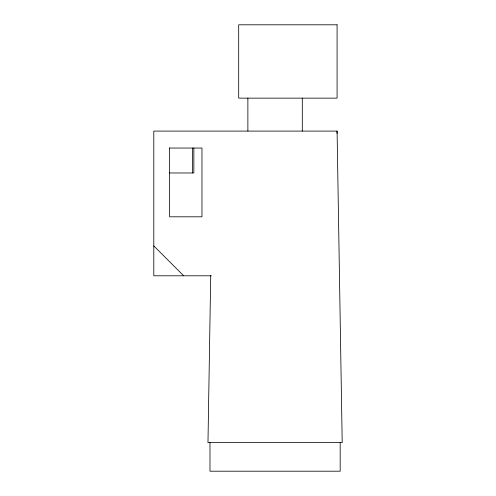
<?xml version="1.0" encoding="UTF-8"?>
<svg xmlns="http://www.w3.org/2000/svg" width="496" height="496" viewBox="0 0 496 496"><rect width="100%" height="100%" fill="white"/><g stroke="black" fill="none" stroke-linecap="round" stroke-linejoin="round"><path stroke-width="0.74" d="M210.719 275.652L207.973 442.624L342.203 442.624L337.082 131.093L153.797 131.093L153.797 275.795L211.296 275.795M337.007 133.412L337.082 131.093M169.316 148.044L201.965 148.044L201.965 216.802L169.607 216.802L169.607 148.044M169.607 172.968L193.855 172.968L193.855 148.044M153.797 245.898L183.694 275.795M340.182 442.624L340.182 471.2L209.988 471.2L209.988 442.624M302.3 98.134L302.3 131.093M247.876 98.134L247.876 131.093M192.609 148.044L192.609 172.968M337.082 24.8L238.694 24.8L238.694 98.134L337.082 98.134L337.082 24.8"/></g></svg>
